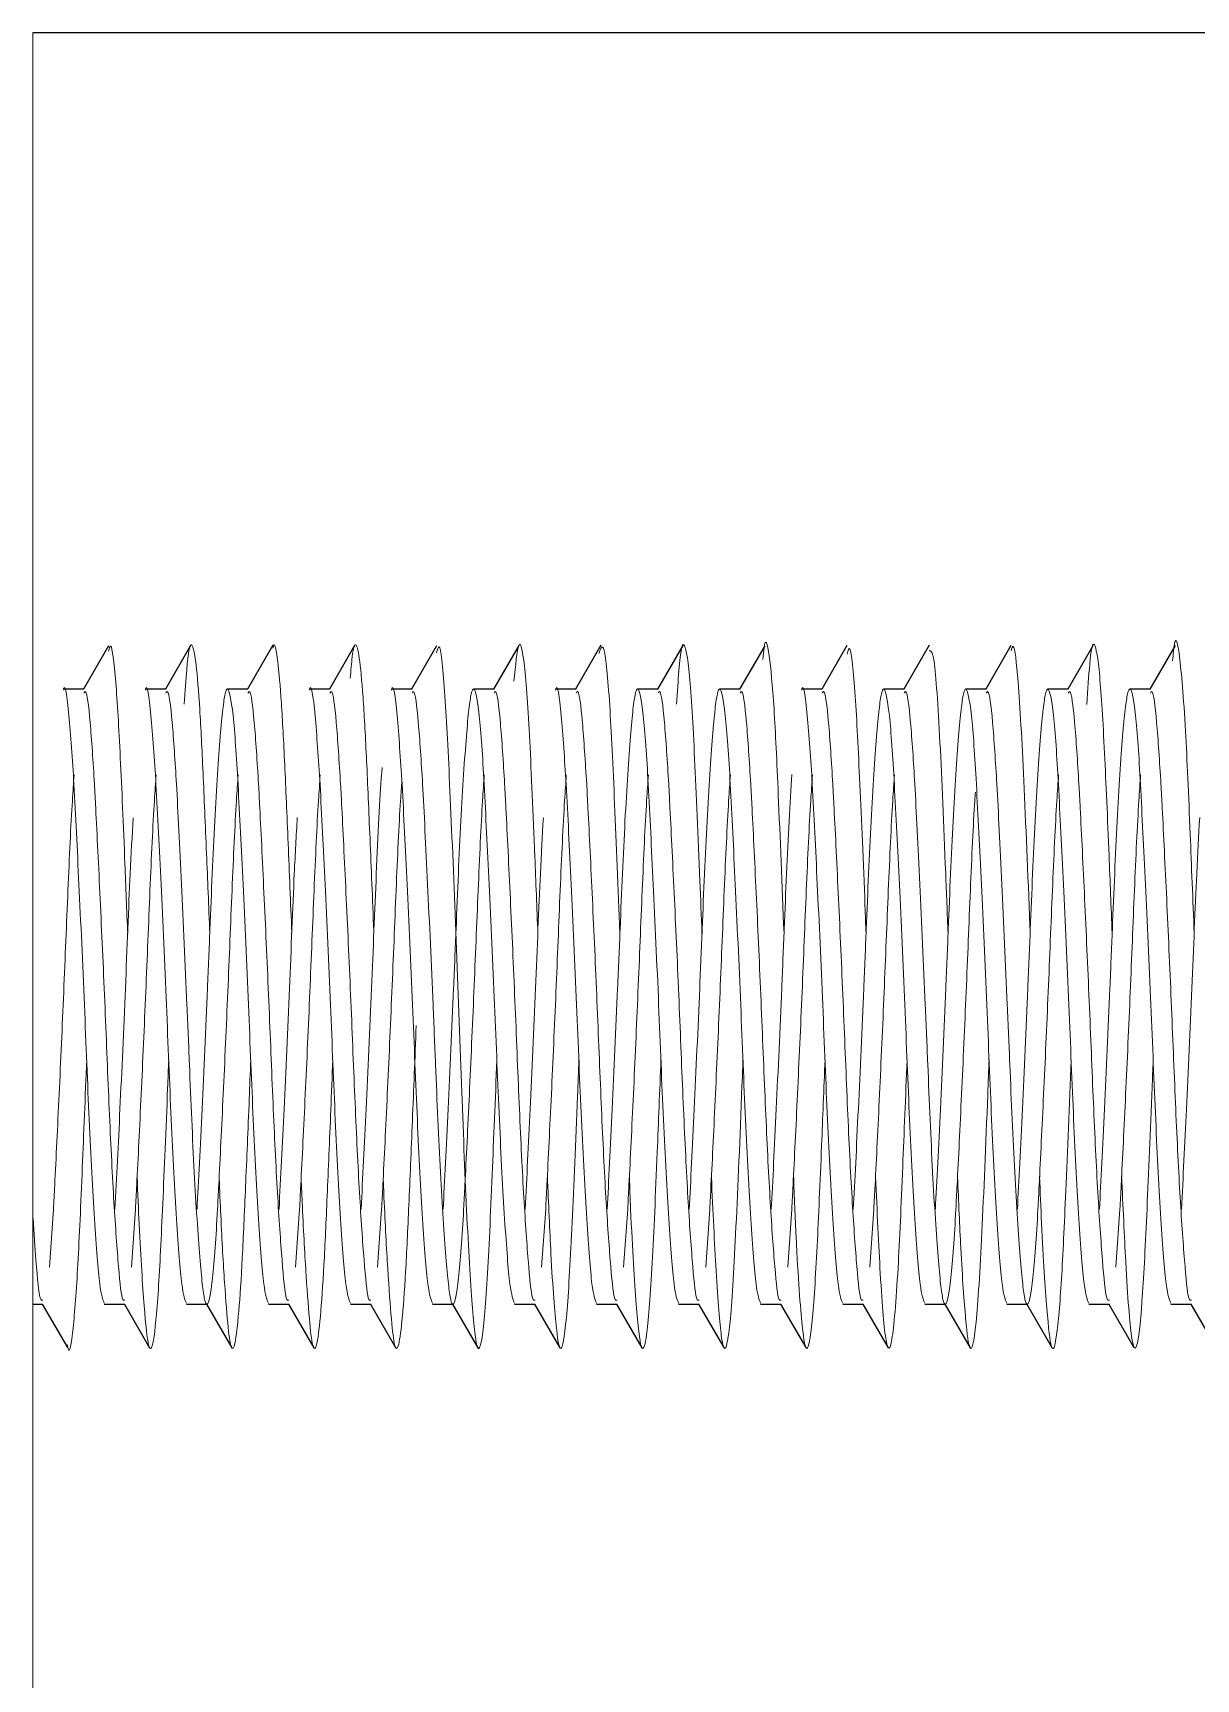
# Model space of a CAD drawing. Header units: millimetres. Extents: x -635 to 515, y -448 to 489.
# Drawn here: x 95.47 to 101.15, y 289.25 to 297.28 of the extents above; entities that cross this region are included whole.
import ezdxf

# ---------------------------------------------------------------- set-up
doc = ezdxf.new("R2010")
doc.units = ezdxf.units.MM

msp = doc.modelspace()

# ---------------------------------------------------------------- linework, layer by layer
at = {"color": 7, "linetype": 'Continuous', "lineweight": 25}
for p, q in [((116.8745, 297.2803), (95.4745, 297.2803)), ((95.8427, 294.2918), (95.7203, 294.0803)), ((96.2435, 294.2934), (96.1202, 294.0803)), ((96.6438, 294.2939), (96.5202, 294.0803)), ((97.0431, 294.2927), (96.9202, 294.0803)), ((97.4427, 294.2918), (97.3203, 294.0803)), ((97.8435, 294.2933), (97.7202, 294.0803)), ((98.2438, 294.2939), (98.1202, 294.0803)), ((98.6431, 294.2927), (98.5202, 294.0803)), ((99.0427, 294.2918), (98.9203, 294.0803)), ((99.4434, 294.2932), (99.3202, 294.0803)), ((99.8438, 294.2939), (99.7202, 294.0803)), ((100.2432, 294.2928), (100.1202, 294.0803)), ((100.6427, 294.2918), (100.5203, 294.0803)), ((101.0434, 294.2932), (100.9202, 294.0803)), ((95.7228, 294.0803), (95.6226, 294.0803)), ((96.1228, 294.0803), (96.0226, 294.0803)), ((96.5228, 294.0803), (96.4226, 294.0803)), ((96.9228, 294.0803), (96.8226, 294.0803)), ((97.3228, 294.0803), (97.2226, 294.0803)), ((97.7228, 294.0803), (97.6226, 294.0803)), ((98.1228, 294.0803), (98.0226, 294.0803)), ((98.5228, 294.0803), (98.4226, 294.0803)), ((98.9228, 294.0803), (98.8226, 294.0803)), ((99.3228, 294.0803), (99.2226, 294.0803)), ((99.7228, 294.0803), (99.6226, 294.0803)), ((100.1228, 294.0803), (100.0226, 294.0803)), ((100.5228, 294.0803), (100.4226, 294.0803)), ((100.9228, 294.0803), (100.8226, 294.0803)), ((95.4745, 291.0803), (95.5228, 291.0803)), ((95.5203, 291.0803), (95.6427, 290.8686)), ((95.8226, 291.0803), (95.9228, 291.0803)), ((95.9202, 291.0803), (96.043, 290.868)), ((96.2226, 291.0803), (96.3228, 291.0803)), ((96.3202, 291.0803), (96.4438, 290.8666)), ((96.6226, 291.0803), (96.7228, 291.0803)), ((96.7202, 291.0803), (96.8435, 290.8672)), ((97.0226, 291.0803), (97.1228, 291.0803)), ((97.1203, 291.0803), (97.2428, 290.8686)), ((97.4226, 291.0803), (97.5228, 291.0803)), ((97.5202, 291.0803), (97.643, 290.8681)), ((97.8226, 291.0803), (97.9228, 291.0803)), ((97.9202, 291.0803), (98.0438, 290.8666)), ((98.2226, 291.0803), (98.3228, 291.0803)), ((98.3202, 291.0803), (98.4435, 290.8671)), ((98.6226, 291.0803), (98.7228, 291.0803)), ((98.7203, 291.0803), (98.8428, 290.8685)), ((99.0226, 291.0803), (99.1228, 291.0803)), ((99.1202, 291.0803), (99.2429, 290.8682)), ((99.4226, 291.0803), (99.5228, 291.0803)), ((99.5202, 291.0803), (99.6438, 290.8666)), ((99.8226, 291.0803), (99.9228, 291.0803)), ((99.9202, 291.0803), (100.0436, 290.8671)), ((100.2226, 291.0803), (100.3228, 291.0803)), ((100.3203, 291.0803), (100.4428, 290.8685)), ((100.6226, 291.0803), (100.7228, 291.0803)), ((100.7202, 291.0803), (100.8429, 290.8683)), ((101.0226, 291.0803), (101.1228, 291.0803)), ((101.1202, 291.0803), (101.2438, 290.8667))]:
    msp.add_line(p, q, dxfattribs=at)
at = {"color": 144, "linetype": 'Continuous', "lineweight": 18}
for p, q in [((95.4745, 297.2803), (95.4745, 275.8803)), ((95.5745, 291.5435), (95.5547, 291.2608)), ((95.9745, 291.5435), (95.9547, 291.2608)), ((96.7745, 291.5436), (96.7547, 291.2608)), ((97.1745, 291.5435), (97.1547, 291.2608)), ((97.9745, 291.5435), (97.9547, 291.2608)), ((98.3745, 291.5435), (98.3547, 291.2608)), ((98.7745, 291.5435), (98.7547, 291.2608)), ((99.1745, 291.5435), (99.1547, 291.2608)), ((99.5745, 291.5435), (99.5547, 291.2608)), ((100.7745, 291.5436), (100.7547, 291.2608))]:
    msp.add_line(p, q, dxfattribs=at)
for points, knots in [([(99.1366, 292.8894), (99.127, 293.1252), (99.1097, 293.5531), (99.0882, 294.0181), (99.0635, 294.2739), (99.0448, 294.3441), (99.0349, 294.2462), (99.0328, 294.2251)], [0, 0, 0, 0, 0.261722, 0.475054, 0.697073, 0.934901, 1, 1, 1, 1]), ([(101.1366, 292.888), (101.1299, 293.0537), (101.1148, 293.4304), (101.0931, 293.9452), (101.0644, 294.278), (101.0435, 294.3619), (101.0327, 294.2348), (101.0313, 294.2184)], [0, 0, 0, 0, 0.17947, 0.408008, 0.684365, 0.959251, 1, 1, 1, 1]), ([(95.9365, 292.8874), (95.932, 293.002), (95.9195, 293.3209), (95.9004, 293.7697), (95.8787, 294.1429), (95.8576, 294.3184), (95.8465, 294.2775), (95.843, 294.2644)], [0, 0, 0, 0, 0.13799, 0.383839, 0.628208, 0.880666, 1, 1, 1, 1]), ([(96.3366, 292.8898), (96.3314, 293.0212), (96.3201, 293.3042), (96.3038, 293.6809), (96.2882, 293.9999), (96.2681, 294.2434), (96.2454, 294.3279), (96.2284, 294.2458), (96.2165, 294.0674), (96.2124, 294.0061)], [0, 0, 0, 0, 0.1205139, 0.2594113, 0.3949705, 0.5359715, 0.7243405, 0.9052031, 1, 1, 1, 1]), ([(96.7367, 292.8905), (96.7307, 293.0393), (96.7187, 293.3379), (96.702, 293.7224), (96.6862, 294.0326), (96.6679, 294.2305), (96.6533, 294.3142), (96.6458, 294.2868), (96.6439, 294.28)], [0, 0, 0, 0, 0.184924, 0.371105, 0.554388, 0.744928, 0.93615, 1, 1, 1, 1]), ([(97.1367, 292.8902), (97.1362, 292.9033), (97.1296, 293.0743), (97.1167, 293.3802), (97.1003, 293.7639), (97.0841, 294.0605), (97.0658, 294.253), (97.0474, 294.3146), (97.0337, 294.2747), (97.0249, 294.1711), (97.0216, 294.1326)], [0, 0, 0, 0, 0.012727, 0.165698, 0.313722, 0.460984, 0.613702, 0.766287, 0.913247, 1, 1, 1, 1]), ([(97.7366, 292.2721), (97.7288, 292.0789), (97.712, 291.6629), (97.69, 291.1639), (97.6624, 290.8611), (97.6361, 290.844), (97.612, 291.1096), (97.5835, 291.615), (97.56, 292.2815), (97.533, 292.9948), (97.5059, 293.6436), (97.4825, 294.1045), (97.4589, 294.3238), (97.4467, 294.273), (97.443, 294.2574)], [0, 0, 0, 0, 0.075089, 0.161647, 0.251375, 0.340118, 0.427334, 0.517561, 0.604361, 0.69364, 0.782956, 0.869731, 0.959952, 1, 1, 1, 1]), ([(97.9365, 292.8865), (97.9315, 293.0143), (97.9175, 293.3707), (97.8969, 293.8604), (97.8708, 294.2361), (97.8433, 294.3532), (97.8273, 294.1954), (97.8194, 294.118)], [0, 0, 0, 0, 0.121727, 0.33948, 0.560362, 0.784264, 1, 1, 1, 1]), ([(98.3366, 292.89), (98.3278, 293.1084), (98.31, 293.5474), (98.2871, 294.0424), (98.259, 294.3291), (98.242, 294.2784), (98.2336, 294.2533)], [0, 0, 0, 0, 0.244514, 0.491484, 0.748381, 1, 1, 1, 1]), ([(98.7365, 292.8868), (98.7332, 292.9737), (98.7209, 293.2925), (98.7007, 293.7678), (98.676, 294.1934), (98.6476, 294.3353), (98.6291, 294.2617), (98.6165, 294.065), (98.6128, 294.0061)], [0, 0, 0, 0, 0.078174, 0.286962, 0.494313, 0.707555, 0.91243, 1, 1, 1, 1]), ([(99.5366, 292.8886), (99.5349, 292.9335), (99.5247, 293.1987), (99.506, 293.6369), (99.4841, 294.0777), (99.4609, 294.3138), (99.4484, 294.2673), (99.4438, 294.2504)], [0, 0, 0, 0, 0.054227, 0.320169, 0.578247, 0.846941, 1, 1, 1, 1]), ([(99.9365, 292.887), (99.9326, 292.9868), (99.9188, 293.341), (99.8973, 293.8548), (99.8698, 294.2685), (99.852, 294.2673), (99.8441, 294.2667)], [0, 0, 0, 0, 0.121323, 0.430884, 0.744179, 1, 1, 1, 1]), ([(100.3366, 292.8898), (100.3362, 292.9021), (100.326, 293.1735), (100.3051, 293.665), (100.2808, 294.1259), (100.2579, 294.3153), (100.247, 294.2783), (100.2434, 294.2663)], [0, 0, 0, 0, 0.014848, 0.327306, 0.631994, 0.881006, 1, 1, 1, 1]), ([(100.7366, 292.8877), (100.7315, 293.0167), (100.7185, 293.3446), (100.6989, 293.8033), (100.676, 294.1869), (100.6493, 294.3293), (100.6308, 294.2766), (100.6179, 294.0772), (100.6132, 294.0057)], [0, 0, 0, 0, 0.11775, 0.299376, 0.495736, 0.697479, 0.891375, 1, 1, 1, 1]), ([(95.6745, 293.617), (95.6666, 293.7378), (95.6505, 293.9825), (95.6314, 294.1145), (95.6229, 294.0771), (95.6226, 294.0755)], [0, 0, 0, 0, 0.482804, 0.978262, 1, 1, 1, 1]), ([(96.0745, 293.617), (96.0666, 293.7378), (96.0505, 293.9825), (96.0314, 294.1145), (96.0229, 294.0771), (96.0226, 294.0755)], [0, 0, 0, 0, 0.482804, 0.978262, 1, 1, 1, 1]), ([(96.4745, 293.617), (96.4673, 293.7525), (96.4589, 293.87), (96.4413, 294.0324), (96.4321, 294.0765), (96.4194, 294.0818), (96.4153, 294.0737), (96.4077, 294.0402), (96.4042, 294.0153), (96.3923, 293.9115), (96.3834, 293.8032), (96.3656, 293.5254), (96.3567, 293.3567), (96.3448, 293.0911), (96.3413, 293.0021), (96.3337, 292.8163), (96.3296, 292.7192), (96.3169, 292.4232), (96.3078, 292.2196), (96.2901, 291.847), (96.2817, 291.679), (96.2745, 291.5435)], [0, 0, 0, 0, 0.125, 0.125, 0.25, 0.25, 0.3125, 0.3125, 0.375, 0.375, 0.5, 0.5, 0.625, 0.625, 0.6875, 0.6875, 0.75, 0.75, 0.875, 0.875, 1, 1, 1, 1]), ([(96.8745, 293.617), (96.8666, 293.7378), (96.8505, 293.9825), (96.8314, 294.1145), (96.8229, 294.0771), (96.8226, 294.0755)], [0, 0, 0, 0, 0.482804, 0.978262, 1, 1, 1, 1]), ([(97.2745, 293.617), (97.2666, 293.7378), (97.2505, 293.9825), (97.2314, 294.1145), (97.2229, 294.0771), (97.2226, 294.0755)], [0, 0, 0, 0, 0.482804, 0.978262, 1, 1, 1, 1]), ([(97.6745, 293.617), (97.6673, 293.7525), (97.6589, 293.87), (97.6413, 294.0324), (97.6321, 294.0765), (97.6194, 294.0818), (97.6153, 294.0737), (97.6077, 294.0402), (97.6042, 294.0153), (97.5923, 293.9115), (97.5834, 293.8032), (97.5656, 293.5254), (97.5567, 293.3567), (97.5448, 293.0911), (97.5413, 293.0021), (97.5337, 292.8163), (97.5296, 292.7192), (97.5169, 292.4232), (97.5078, 292.2196), (97.4901, 291.847), (97.4817, 291.679), (97.4745, 291.5435)], [0, 0, 0, 0, 0.125, 0.125, 0.25, 0.25, 0.3125, 0.3125, 0.375, 0.375, 0.5, 0.5, 0.625, 0.625, 0.6875, 0.6875, 0.75, 0.75, 0.875, 0.875, 1, 1, 1, 1]), ([(98.0745, 293.617), (98.0666, 293.7378), (98.0505, 293.9825), (98.0314, 294.1145), (98.0229, 294.0771), (98.0226, 294.0755)], [0, 0, 0, 0, 0.482804, 0.978262, 1, 1, 1, 1]), ([(98.4745, 293.617), (98.4673, 293.7525), (98.4589, 293.87), (98.4413, 294.0324), (98.4321, 294.0765), (98.4194, 294.0818), (98.4153, 294.0737), (98.4077, 294.0402), (98.4042, 294.0153), (98.3923, 293.9115), (98.3834, 293.8032), (98.3656, 293.5254), (98.3567, 293.3567), (98.3448, 293.0911), (98.3413, 293.0021), (98.3337, 292.8163), (98.3296, 292.7192), (98.3169, 292.4232), (98.3078, 292.2196), (98.2901, 291.847), (98.2817, 291.679), (98.2745, 291.5435)], [0, 0, 0, 0, 0.125, 0.125, 0.25, 0.25, 0.3125, 0.3125, 0.375, 0.375, 0.5, 0.5, 0.625, 0.625, 0.6875, 0.6875, 0.75, 0.75, 0.875, 0.875, 1, 1, 1, 1]), ([(98.8745, 293.617), (98.8673, 293.7525), (98.8589, 293.87), (98.8413, 294.0324), (98.8321, 294.0765), (98.8194, 294.0818), (98.8153, 294.0737), (98.8077, 294.0402), (98.8042, 294.0153), (98.7923, 293.9115), (98.7834, 293.8032), (98.7656, 293.5254), (98.7567, 293.3567), (98.7448, 293.0911), (98.7413, 293.0021), (98.7337, 292.8163), (98.7296, 292.7192), (98.7169, 292.4232), (98.7078, 292.2196), (98.6901, 291.847), (98.6817, 291.679), (98.6745, 291.5435)], [0, 0, 0, 0, 0.125, 0.125, 0.25, 0.25, 0.3125, 0.3125, 0.375, 0.375, 0.5, 0.5, 0.625, 0.625, 0.6875, 0.6875, 0.75, 0.75, 0.875, 0.875, 1, 1, 1, 1]), ([(99.2745, 293.617), (99.2666, 293.7378), (99.2505, 293.9825), (99.2314, 294.1145), (99.2229, 294.0771), (99.2226, 294.0755)], [0, 0, 0, 0, 0.482804, 0.978262, 1, 1, 1, 1]), ([(99.6745, 293.617), (99.6673, 293.7525), (99.6589, 293.87), (99.6413, 294.0324), (99.6321, 294.0765), (99.6194, 294.0818), (99.6153, 294.0737), (99.6077, 294.0402), (99.6042, 294.0153), (99.5923, 293.9115), (99.5834, 293.8032), (99.5656, 293.5254), (99.5567, 293.3567), (99.5448, 293.0911), (99.5413, 293.0021), (99.5337, 292.8163), (99.5296, 292.7192), (99.5169, 292.4232), (99.5078, 292.2196), (99.4901, 291.847), (99.4817, 291.679), (99.4745, 291.5435)], [0, 0, 0, 0, 0.125, 0.125, 0.25, 0.25, 0.3125, 0.3125, 0.375, 0.375, 0.5, 0.5, 0.625, 0.625, 0.6875, 0.6875, 0.75, 0.75, 0.875, 0.875, 1, 1, 1, 1]), ([(100.0745, 293.617), (100.0673, 293.7525), (100.0589, 293.87), (100.0413, 294.0324), (100.0321, 294.0765), (100.0194, 294.0818), (100.0153, 294.0737), (100.0077, 294.0402), (100.0042, 294.0153), (99.9923, 293.9115), (99.9834, 293.8032), (99.9656, 293.5254), (99.9567, 293.3567), (99.9448, 293.0911), (99.9413, 293.0021), (99.9337, 292.8163), (99.9296, 292.7192), (99.9169, 292.4232), (99.9078, 292.2196), (99.8901, 291.847), (99.8817, 291.679), (99.8745, 291.5435)], [0, 0, 0, 0, 0.125, 0.125, 0.25, 0.25, 0.3125, 0.3125, 0.375, 0.375, 0.5, 0.5, 0.625, 0.625, 0.6875, 0.6875, 0.75, 0.75, 0.875, 0.875, 1, 1, 1, 1]), ([(100.4745, 293.617), (100.4673, 293.7525), (100.4589, 293.87), (100.4413, 294.0324), (100.4321, 294.0765), (100.4194, 294.0818), (100.4153, 294.0737), (100.4077, 294.0402), (100.4042, 294.0153), (100.3923, 293.9115), (100.3834, 293.8032), (100.3656, 293.5254), (100.3567, 293.3567), (100.3448, 293.0911), (100.3413, 293.0021), (100.3337, 292.8163), (100.3296, 292.7192), (100.3169, 292.4232), (100.3078, 292.2196), (100.2901, 291.847), (100.2817, 291.679), (100.2745, 291.5435)], [0, 0, 0, 0, 0.125, 0.125, 0.25, 0.25, 0.3125, 0.3125, 0.375, 0.375, 0.5, 0.5, 0.625, 0.625, 0.6875, 0.6875, 0.75, 0.75, 0.875, 0.875, 1, 1, 1, 1]), ([(100.8745, 293.617), (100.8673, 293.7525), (100.8589, 293.87), (100.8413, 294.0324), (100.8321, 294.0765), (100.8194, 294.0818), (100.8153, 294.0737), (100.8077, 294.0402), (100.8042, 294.0153), (100.7923, 293.9115), (100.7834, 293.8032), (100.7656, 293.5254), (100.7567, 293.3567), (100.7448, 293.0911), (100.7413, 293.0021), (100.7337, 292.8163), (100.7296, 292.7192), (100.7169, 292.4232), (100.7078, 292.2196), (100.6901, 291.847), (100.6817, 291.679), (100.6745, 291.5435)], [0, 0, 0, 0, 0.125, 0.125, 0.25, 0.25, 0.3125, 0.3125, 0.375, 0.375, 0.5, 0.5, 0.625, 0.625, 0.6875, 0.6875, 0.75, 0.75, 0.875, 0.875, 1, 1, 1, 1]), ([(95.7745, 293.617), (95.7677, 293.7255), (95.754, 293.9425), (95.7353, 294.0828), (95.7255, 294.065), (95.7228, 294.0599)], [0, 0, 0, 0, 0.418026, 0.836081, 1, 1, 1, 1]), ([(96.1745, 293.617), (96.1677, 293.7255), (96.154, 293.9424), (96.1353, 294.0828), (96.1255, 294.065), (96.1228, 294.0599)], [0, 0, 0, 0, 0.418009, 0.836047, 1, 1, 1, 1]), ([(96.5745, 293.6169), (96.5677, 293.7254), (96.554, 293.9424), (96.5353, 294.0828), (96.5255, 294.065), (96.5228, 294.0599)], [0, 0, 0, 0, 0.417951, 0.835932, 1, 1, 1, 1]), ([(96.9745, 293.617), (96.9677, 293.7255), (96.954, 293.9425), (96.9353, 294.0828), (96.9255, 294.065), (96.9228, 294.0599)], [0, 0, 0, 0, 0.418026, 0.836081, 1, 1, 1, 1]), ([(97.3745, 293.617), (97.3677, 293.7255), (97.354, 293.9425), (97.3353, 294.0828), (97.3255, 294.065), (97.3228, 294.0599)], [0, 0, 0, 0, 0.418026, 0.836081, 1, 1, 1, 1]), ([(97.7745, 293.617), (97.7677, 293.7255), (97.754, 293.9425), (97.7353, 294.0828), (97.7255, 294.065), (97.7228, 294.0599)], [0, 0, 0, 0, 0.418025, 0.836079, 1, 1, 1, 1]), ([(98.1745, 293.617), (98.1677, 293.7255), (98.154, 293.9424), (98.1353, 294.0828), (98.1255, 294.065), (98.1228, 294.0599)], [0, 0, 0, 0, 0.418013, 0.836055, 1, 1, 1, 1]), ([(98.5745, 293.617), (98.5677, 293.7255), (98.554, 293.9424), (98.5353, 294.0828), (98.5255, 294.065), (98.5228, 294.0599)], [0, 0, 0, 0, 0.418013, 0.836055, 1, 1, 1, 1]), ([(98.9745, 293.6171), (98.9677, 293.7256), (98.954, 293.9425), (98.9353, 294.0828), (98.9255, 294.065), (98.9228, 294.0599)], [0, 0, 0, 0, 0.418061, 0.836152, 1, 1, 1, 1]), ([(99.3745, 293.617), (99.3677, 293.7255), (99.354, 293.9425), (99.3353, 294.0828), (99.3255, 294.065), (99.3228, 294.0599)], [0, 0, 0, 0, 0.41803, 0.83609, 1, 1, 1, 1]), ([(99.7745, 293.617), (99.7677, 293.7255), (99.754, 293.9425), (99.7353, 294.0828), (99.7255, 294.065), (99.7228, 294.0599)], [0, 0, 0, 0, 0.418026, 0.836081, 1, 1, 1, 1]), ([(100.1745, 293.617), (100.1677, 293.7255), (100.154, 293.9424), (100.1353, 294.0828), (100.1255, 294.065), (100.1228, 294.0599)], [0, 0, 0, 0, 0.418008, 0.836046, 1, 1, 1, 1]), ([(100.5745, 293.6169), (100.5677, 293.7254), (100.554, 293.9424), (100.5353, 294.0828), (100.5255, 294.065), (100.5228, 294.0599)], [0, 0, 0, 0, 0.417987, 0.836004, 1, 1, 1, 1]), ([(100.9745, 293.617), (100.9677, 293.7255), (100.954, 293.9425), (100.9353, 294.0828), (100.9255, 294.065), (100.9228, 294.0599)], [0, 0, 0, 0, 0.418035, 0.836099, 1, 1, 1, 1]), ([(97.1772, 293.6979), (97.1763, 293.687), (97.1668, 293.5733), (97.1483, 293.1883), (97.1259, 292.619), (97.0986, 292.0154), (97.0825, 291.6995), (97.0745, 291.5435)], [0, 0, 0, 0, 0.026126, 0.272016, 0.510259, 0.758297, 1, 1, 1, 1]), ([(95.6752, 293.6612), (95.6724, 293.6211), (95.662, 293.476), (95.6449, 293.1033), (95.6252, 292.6043), (95.6022, 292.096), (95.5851, 291.7452), (95.5765, 291.5818), (95.5745, 291.5435)], [0, 0, 0, 0, 0.081469, 0.294831, 0.508145, 0.721437, 0.934796, 1, 1, 1, 1]), ([(95.8226, 291.085), (95.8152, 291.1027), (95.8, 291.1396), (95.7746, 291.4704), (95.7484, 291.9596), (95.7259, 292.5451), (95.6986, 293.1443), (95.6825, 293.4608), (95.6745, 293.617)], [0, 0, 0, 0, 0.157112, 0.327028, 0.496945, 0.661577, 0.832977, 1, 1, 1, 1]), ([(95.9228, 291.1006), (95.9184, 291.0987), (95.9069, 291.0938), (95.8896, 291.2759), (95.8664, 291.6055), (95.8449, 292.0525), (95.8252, 292.5575), (95.8022, 293.0641), (95.7851, 293.4154), (95.7765, 293.5788), (95.7745, 293.617)], [0, 0, 0, 0, 0.087961, 0.232586, 0.377203, 0.521869, 0.666502, 0.81112, 0.955783, 1, 1, 1, 1]), ([(96.0752, 293.6612), (96.0724, 293.6211), (96.062, 293.4761), (96.0449, 293.1034), (96.0252, 292.6044), (96.0022, 292.0961), (95.9851, 291.7452), (95.9765, 291.5818), (95.9745, 291.5435)], [0, 0, 0, 0, 0.081448, 0.29481, 0.508124, 0.721416, 0.934774, 1, 1, 1, 1]), ([(96.2226, 291.085), (96.2152, 291.1027), (96.2, 291.1396), (96.1746, 291.4704), (96.1484, 291.9596), (96.1259, 292.5451), (96.0986, 293.1443), (96.0825, 293.4608), (96.0745, 293.617)], [0, 0, 0, 0, 0.157112, 0.327028, 0.496945, 0.661577, 0.832977, 1, 1, 1, 1]), ([(96.3745, 291.5434), (96.3673, 291.408), (96.3589, 291.2905), (96.3412, 291.1281), (96.3321, 291.084), (96.3194, 291.0788), (96.3153, 291.0869), (96.3077, 291.1203), (96.3042, 291.1453), (96.2923, 291.2491), (96.2834, 291.3574), (96.2656, 291.6351), (96.2567, 291.8038), (96.2448, 292.0694), (96.2413, 292.1584), (96.2337, 292.3443), (96.2296, 292.4413), (96.2169, 292.7373), (96.2078, 292.941), (96.1901, 293.3135), (96.1817, 293.4815), (96.1745, 293.617)], [0, 0, 0, 0, 0.125, 0.125, 0.25, 0.25, 0.3125, 0.3125, 0.375, 0.375, 0.5, 0.5, 0.625, 0.625, 0.6875, 0.6875, 0.75, 0.75, 0.875, 0.875, 1, 1, 1, 1]), ([(96.4752, 293.6612), (96.4724, 293.6212), (96.4621, 293.4762), (96.4449, 293.1035), (96.4252, 292.6045), (96.4022, 292.0962), (96.3851, 291.7453), (96.3765, 291.5818), (96.3745, 291.5434)], [0, 0, 0, 0, 0.081374, 0.294724, 0.508027, 0.721307, 0.934654, 1, 1, 1, 1]), ([(96.6226, 291.085), (96.6152, 291.1027), (96.6, 291.1396), (96.5746, 291.4704), (96.5484, 291.9596), (96.5259, 292.5451), (96.4986, 293.1443), (96.4825, 293.4608), (96.4745, 293.617)], [0, 0, 0, 0, 0.157112, 0.327028, 0.496945, 0.661577, 0.832977, 1, 1, 1, 1]), ([(96.7228, 291.1006), (96.7184, 291.0987), (96.7069, 291.0937), (96.6896, 291.2758), (96.6664, 291.6055), (96.6449, 292.0524), (96.6252, 292.5574), (96.6022, 293.0641), (96.5851, 293.4153), (96.5765, 293.5786), (96.5745, 293.6169)], [0, 0, 0, 0, 0.08795, 0.232584, 0.37721, 0.521884, 0.666527, 0.811154, 0.955826, 1, 1, 1, 1]), ([(96.8752, 293.6612), (96.8724, 293.6211), (96.862, 293.476), (96.8449, 293.1033), (96.8252, 292.6043), (96.8022, 292.096), (96.7851, 291.7452), (96.7765, 291.5818), (96.7745, 291.5436)], [0, 0, 0, 0, 0.081471, 0.294838, 0.508158, 0.721455, 0.934818, 1, 1, 1, 1]), ([(97.0226, 291.085), (97.0152, 291.1027), (97, 291.1396), (96.9746, 291.4704), (96.9484, 291.9596), (96.9259, 292.5451), (96.8986, 293.1443), (96.8825, 293.4608), (96.8745, 293.617)], [0, 0, 0, 0, 0.157112, 0.327028, 0.496945, 0.661577, 0.832977, 1, 1, 1, 1]), ([(97.1228, 291.1006), (97.1184, 291.0987), (97.1069, 291.0938), (97.0896, 291.2759), (97.0664, 291.6055), (97.0449, 292.0525), (97.0252, 292.5575), (97.0022, 293.0641), (96.9851, 293.4154), (96.9765, 293.5788), (96.9745, 293.617)], [0, 0, 0, 0, 0.0879609, 0.232586, 0.3772031, 0.5218685, 0.6665018, 0.8111202, 0.9557833, 1, 1, 1, 1]), ([(97.2733, 293.6331), (97.2711, 293.6017), (97.2614, 293.4646), (97.2449, 293.1026), (97.2252, 292.6045), (97.2022, 292.096), (97.1851, 291.7452), (97.1765, 291.5818), (97.1745, 291.5435)], [0, 0, 0, 0, 0.064392, 0.28172, 0.499, 0.716258, 0.933583, 1, 1, 1, 1]), ([(97.4226, 291.085), (97.4152, 291.1027), (97.4, 291.1396), (97.3746, 291.4704), (97.3484, 291.9596), (97.3259, 292.5451), (97.2986, 293.1443), (97.2825, 293.4608), (97.2745, 293.617)], [0, 0, 0, 0, 0.157112, 0.327028, 0.496945, 0.661577, 0.832977, 1, 1, 1, 1]), ([(97.5745, 291.5435), (97.5673, 291.408), (97.5589, 291.2905), (97.5413, 291.1282), (97.5321, 291.084), (97.5194, 291.0788), (97.5153, 291.0869), (97.5077, 291.1203), (97.5042, 291.1453), (97.4923, 291.2491), (97.4834, 291.3573), (97.4656, 291.6351), (97.4567, 291.8038), (97.4448, 292.0694), (97.4413, 292.1584), (97.4337, 292.3443), (97.4296, 292.4413), (97.4169, 292.7373), (97.4078, 292.941), (97.3901, 293.3136), (97.3817, 293.4815), (97.3745, 293.617)], [0, 0, 0, 0, 0.125, 0.125, 0.25, 0.25, 0.3125, 0.3125, 0.375, 0.375, 0.5, 0.5, 0.625, 0.625, 0.6875, 0.6875, 0.75, 0.75, 0.875, 0.875, 1, 1, 1, 1]), ([(97.6752, 293.6612), (97.6724, 293.6211), (97.662, 293.476), (97.6449, 293.1033), (97.6252, 292.6043), (97.6022, 292.096), (97.5851, 291.7452), (97.5765, 291.5818), (97.5745, 291.5435)], [0, 0, 0, 0, 0.081468, 0.29483, 0.508144, 0.721436, 0.934794, 1, 1, 1, 1]), ([(97.8226, 291.085), (97.8152, 291.1027), (97.8, 291.1396), (97.7746, 291.4704), (97.7484, 291.9596), (97.7259, 292.5451), (97.6986, 293.1443), (97.6825, 293.4608), (97.6745, 293.617)], [0, 0, 0, 0, 0.157112, 0.327028, 0.496945, 0.661577, 0.832977, 1, 1, 1, 1]), ([(97.9228, 291.1006), (97.9184, 291.0987), (97.9069, 291.0938), (97.8896, 291.2759), (97.8664, 291.6056), (97.8449, 292.0525), (97.8252, 292.5576), (97.8022, 293.0642), (97.7851, 293.4154), (97.7765, 293.5788), (97.7745, 293.617)], [0, 0, 0, 0, 0.087987, 0.232612, 0.377229, 0.521894, 0.666528, 0.811146, 0.95581, 1, 1, 1, 1]), ([(98.0752, 293.6612), (98.0724, 293.6211), (98.062, 293.4761), (98.0449, 293.1034), (98.0252, 292.6043), (98.0022, 292.0961), (97.9851, 291.7452), (97.9765, 291.5818), (97.9745, 291.5435)], [0, 0, 0, 0, 0.081451, 0.294804, 0.50811, 0.721395, 0.934745, 1, 1, 1, 1]), ([(98.2226, 291.085), (98.2152, 291.1027), (98.2, 291.1396), (98.1746, 291.4704), (98.1484, 291.9596), (98.1259, 292.5451), (98.0986, 293.1443), (98.0825, 293.4608), (98.0745, 293.617)], [0, 0, 0, 0, 0.157112, 0.3270283, 0.4969447, 0.6615767, 0.8329771, 1, 1, 1, 1]), ([(98.3228, 291.1006), (98.3184, 291.0987), (98.3069, 291.0938), (98.2896, 291.2759), (98.2664, 291.6055), (98.2449, 292.0525), (98.2252, 292.5575), (98.2022, 293.0642), (98.1851, 293.4153), (98.1765, 293.5787), (98.1745, 293.617)], [0, 0, 0, 0, 0.087965, 0.2325916, 0.3772103, 0.5218772, 0.666512, 0.811132, 0.9557966, 1, 1, 1, 1]), ([(98.4752, 293.6612), (98.4724, 293.6211), (98.462, 293.4761), (98.4449, 293.1034), (98.4252, 292.6043), (98.4022, 292.0961), (98.3851, 291.7452), (98.3765, 291.5818), (98.3745, 291.5435)], [0, 0, 0, 0, 0.081453, 0.294814, 0.508127, 0.721418, 0.934775, 1, 1, 1, 1]), ([(98.6226, 291.085), (98.6152, 291.1027), (98.6, 291.1396), (98.5746, 291.4704), (98.5484, 291.9596), (98.5259, 292.5451), (98.4986, 293.1443), (98.4825, 293.4608), (98.4745, 293.617)], [0, 0, 0, 0, 0.157112, 0.3270283, 0.4969447, 0.6615767, 0.8329771, 1, 1, 1, 1]), ([(98.7228, 291.1006), (98.7184, 291.0987), (98.7069, 291.0938), (98.6896, 291.2759), (98.6664, 291.6055), (98.6449, 292.0525), (98.6252, 292.5575), (98.6022, 293.0641), (98.5851, 293.4153), (98.5765, 293.5787), (98.5745, 293.617)], [0, 0, 0, 0, 0.0879619, 0.2325885, 0.3772073, 0.5218742, 0.6665091, 0.8111291, 0.9557938, 1, 1, 1, 1]), ([(98.8752, 293.6612), (98.8724, 293.6211), (98.862, 293.476), (98.8449, 293.1032), (98.8252, 292.6042), (98.8022, 292.0959), (98.7851, 291.7452), (98.7765, 291.5818), (98.7745, 291.5435)], [0, 0, 0, 0, 0.081512, 0.294874, 0.508188, 0.72148, 0.934839, 1, 1, 1, 1]), ([(99.0226, 291.085), (99.0152, 291.1027), (99, 291.1396), (98.9746, 291.4704), (98.9484, 291.9596), (98.9259, 292.5451), (98.8986, 293.1443), (98.8825, 293.4608), (98.8745, 293.617)], [0, 0, 0, 0, 0.157112, 0.327028, 0.496945, 0.661577, 0.832977, 1, 1, 1, 1]), ([(99.1228, 291.1006), (99.1184, 291.0987), (99.1069, 291.0938), (99.0896, 291.2759), (99.0664, 291.6056), (99.0449, 292.0525), (99.0252, 292.5576), (99.0022, 293.0642), (98.9851, 293.4154), (98.9765, 293.5788), (98.9745, 293.6171)], [0, 0, 0, 0, 0.0879734, 0.2325942, 0.3772071, 0.5218683, 0.6664973, 0.8111115, 0.9557704, 1, 1, 1, 1]), ([(99.1745, 293.6643), (99.1656, 293.5254), (99.1567, 293.3567), (99.1448, 293.0911), (99.1413, 293.0021), (99.1337, 292.8163), (99.1296, 292.7192), (99.1169, 292.4232), (99.1078, 292.2196), (99.0901, 291.847), (99.0817, 291.679), (99.0745, 291.5435)], [0, 0, 0, 0, 0.25, 0.25, 0.375, 0.375, 0.5, 0.5, 0.75, 0.75, 1, 1, 1, 1]), ([(99.2752, 293.6612), (99.2724, 293.6211), (99.262, 293.476), (99.2449, 293.1033), (99.2252, 292.6043), (99.2022, 292.096), (99.1851, 291.7452), (99.1765, 291.5818), (99.1745, 291.5435)], [0, 0, 0, 0, 0.081473, 0.29483, 0.508139, 0.721427, 0.93478, 1, 1, 1, 1]), ([(99.4226, 291.085), (99.4152, 291.1027), (99.4, 291.1396), (99.3746, 291.4704), (99.3484, 291.9596), (99.3259, 292.5451), (99.2986, 293.1443), (99.2825, 293.4608), (99.2745, 293.617)], [0, 0, 0, 0, 0.157112, 0.3270283, 0.4969447, 0.6615767, 0.8329771, 1, 1, 1, 1]), ([(99.5228, 291.1006), (99.5184, 291.0987), (99.5069, 291.0938), (99.4896, 291.2759), (99.4664, 291.6055), (99.4449, 292.0525), (99.4252, 292.5575), (99.4022, 293.0642), (99.3851, 293.4154), (99.3765, 293.5788), (99.3745, 293.617)], [0, 0, 0, 0, 0.087964, 0.232588, 0.377205, 0.52187, 0.666502, 0.81112, 0.955783, 1, 1, 1, 1]), ([(99.6752, 293.6612), (99.6724, 293.6211), (99.662, 293.476), (99.6449, 293.1033), (99.6252, 292.6043), (99.6022, 292.096), (99.5851, 291.7452), (99.5765, 291.5818), (99.5745, 291.5435)], [0, 0, 0, 0, 0.081469, 0.29483, 0.508143, 0.721434, 0.934791, 1, 1, 1, 1]), ([(99.8226, 291.085), (99.8152, 291.1027), (99.8, 291.1396), (99.7746, 291.4704), (99.7484, 291.9596), (99.7259, 292.5451), (99.6986, 293.1443), (99.6825, 293.4608), (99.6745, 293.617)], [0, 0, 0, 0, 0.157112, 0.327028, 0.496945, 0.661577, 0.832977, 1, 1, 1, 1]), ([(99.9745, 291.5435), (99.9673, 291.408), (99.9589, 291.2905), (99.9413, 291.1282), (99.9321, 291.084), (99.9194, 291.0788), (99.9153, 291.0869), (99.9077, 291.1203), (99.9042, 291.1453), (99.8923, 291.2491), (99.8834, 291.3573), (99.8656, 291.6351), (99.8567, 291.8038), (99.8448, 292.0694), (99.8413, 292.1584), (99.8337, 292.3443), (99.8296, 292.4413), (99.8169, 292.7373), (99.8078, 292.941), (99.7901, 293.3136), (99.7817, 293.4815), (99.7745, 293.617)], [0, 0, 0, 0, 0.125, 0.125, 0.25, 0.25, 0.3125, 0.3125, 0.375, 0.375, 0.5, 0.5, 0.625, 0.625, 0.6875, 0.6875, 0.75, 0.75, 0.875, 0.875, 1, 1, 1, 1]), ([(100.2226, 291.085), (100.2152, 291.1027), (100.2, 291.1396), (100.1746, 291.4704), (100.1484, 291.9596), (100.1259, 292.5451), (100.0986, 293.1443), (100.0825, 293.4608), (100.0745, 293.617)], [0, 0, 0, 0, 0.157112, 0.3270283, 0.4969447, 0.6615767, 0.8329771, 1, 1, 1, 1]), ([(100.3745, 291.5435), (100.3673, 291.408), (100.3589, 291.2905), (100.3412, 291.1281), (100.3321, 291.084), (100.3194, 291.0788), (100.3153, 291.0869), (100.3077, 291.1203), (100.3042, 291.1453), (100.2923, 291.2491), (100.2834, 291.3573), (100.2656, 291.6351), (100.2567, 291.8038), (100.2448, 292.0694), (100.2413, 292.1584), (100.2337, 292.3442), (100.2296, 292.4413), (100.2169, 292.7373), (100.2078, 292.941), (100.1901, 293.3135), (100.1817, 293.4815), (100.1745, 293.617)], [0, 0, 0, 0, 0.125, 0.125, 0.25, 0.25, 0.3125, 0.3125, 0.375, 0.375, 0.5, 0.5, 0.625, 0.625, 0.6875, 0.6875, 0.75, 0.75, 0.875, 0.875, 1, 1, 1, 1]), ([(100.4752, 293.6612), (100.4724, 293.6212), (100.462, 293.4761), (100.4449, 293.1034), (100.4252, 292.6044), (100.4022, 292.0961), (100.3851, 291.7452), (100.3765, 291.5818), (100.3745, 291.5435)], [0, 0, 0, 0, 0.081419, 0.294773, 0.50808, 0.721364, 0.934714, 1, 1, 1, 1]), ([(100.6226, 291.085), (100.6152, 291.1027), (100.6, 291.1396), (100.5746, 291.4704), (100.5484, 291.9596), (100.5259, 292.5451), (100.4986, 293.1443), (100.4825, 293.4608), (100.4745, 293.617)], [0, 0, 0, 0, 0.157112, 0.327028, 0.496945, 0.661577, 0.832977, 1, 1, 1, 1]), ([(100.7228, 291.1006), (100.7184, 291.0987), (100.7069, 291.0937), (100.6896, 291.2758), (100.6664, 291.6055), (100.6449, 292.0524), (100.6252, 292.5574), (100.6022, 293.0641), (100.5851, 293.4153), (100.5765, 293.5787), (100.5745, 293.6169)], [0, 0, 0, 0, 0.087948, 0.232578, 0.3772, 0.52187, 0.666507, 0.811131, 0.955798, 1, 1, 1, 1]), ([(100.8752, 293.6612), (100.8724, 293.6211), (100.862, 293.476), (100.8449, 293.1033), (100.8252, 292.6043), (100.8022, 292.096), (100.7851, 291.7452), (100.7765, 291.5818), (100.7745, 291.5436)], [0, 0, 0, 0, 0.081482, 0.294848, 0.508168, 0.721465, 0.934828, 1, 1, 1, 1]), ([(101.0226, 291.085), (101.0152, 291.1027), (101, 291.1396), (100.9746, 291.4704), (100.9484, 291.9596), (100.9259, 292.5451), (100.8986, 293.1443), (100.8825, 293.4608), (100.8745, 293.617)], [0, 0, 0, 0, 0.157112, 0.327028, 0.496945, 0.661577, 0.832977, 1, 1, 1, 1]), ([(101.1228, 291.1006), (101.1184, 291.0987), (101.1069, 291.0938), (101.0896, 291.2759), (101.0664, 291.6055), (101.0449, 292.0525), (101.0252, 292.5575), (101.0022, 293.0642), (100.9851, 293.4154), (100.9765, 293.5788), (100.9745, 293.617)], [0, 0, 0, 0, 0.087968, 0.232592, 0.377209, 0.521873, 0.666505, 0.811122, 0.955785, 1, 1, 1, 1]), ([(100.0695, 293.5767), (100.0686, 293.5632), (100.0602, 293.442), (100.0449, 293.1008), (100.0252, 292.6051), (100.0022, 292.0959), (99.9851, 291.7452), (99.9765, 291.5818), (99.9745, 291.5435)], [0, 0, 0, 0, 0.028189, 0.25392, 0.479602, 0.70526, 0.930988, 1, 1, 1, 1]), ([(95.9633, 293.4526), (95.9583, 293.3648), (95.9449, 293.126), (95.9259, 292.6117), (95.8986, 292.0172), (95.8825, 291.7001), (95.8745, 291.5435)], [0, 0, 0, 0, 0.159809, 0.434773, 0.721042, 1, 1, 1, 1]), ([(96.7633, 293.4541), (96.7584, 293.3658), (96.745, 293.1266), (96.7259, 292.6118), (96.6986, 292.0172), (96.6825, 291.7001), (96.6745, 291.5435)], [0, 0, 0, 0, 0.16055, 0.435272, 0.721288, 1, 1, 1, 1]), ([(97.9632, 293.4519), (97.9583, 293.3644), (97.9449, 293.1258), (97.9259, 292.6117), (97.8986, 292.0172), (97.8825, 291.7001), (97.8745, 291.5435)], [0, 0, 0, 0, 0.15948, 0.434552, 0.720933, 1, 1, 1, 1]), ([(101.1633, 293.4533), (101.1584, 293.3653), (101.145, 293.1263), (101.1259, 292.6118), (101.0986, 292.0172), (101.0825, 291.7001), (101.0745, 291.5435)], [0, 0, 0, 0, 0.160176, 0.43502, 0.721164, 1, 1, 1, 1]), ([(97.3433, 292.4391), (97.3371, 292.2818), (97.3249, 291.9697), (97.3071, 291.5567), (97.2917, 291.2193), (97.2739, 290.9785), (97.2555, 290.8555), (97.238, 290.8619), (97.2225, 290.9905), (97.2046, 291.2411), (97.1906, 291.4901), (97.1836, 291.6642), (97.1823, 291.6955)], [0, 0, 0, 0, 0.110454, 0.219104, 0.324025, 0.432733, 0.543182, 0.651229, 0.756285, 0.865504, 0.975857, 1, 1, 1, 1]), ([(95.7366, 292.2712), (95.7293, 292.091), (95.714, 291.7136), (95.6939, 291.2434), (95.6704, 290.9404), (95.6523, 290.8231), (95.6439, 290.8756), (95.6428, 290.8821)], [0, 0, 0, 0, 0.221205, 0.463403, 0.712345, 0.964029, 1, 1, 1, 1]), ([(96.1366, 292.2721), (96.1348, 292.2259), (96.1251, 291.9711), (96.1072, 291.5558), (96.0865, 291.116), (96.0618, 290.8681), (96.0382, 290.8428), (96.0173, 291.0479), (95.9969, 291.3549), (95.9859, 291.6221), (95.9826, 291.7014)], [0, 0, 0, 0, 0.0335391, 0.185194, 0.3318113, 0.484533, 0.6355023, 0.7824758, 0.935505, 1, 1, 1, 1]), ([(96.5366, 292.2716), (96.5341, 292.2075), (96.5256, 291.987), (96.511, 291.648), (96.4954, 291.29), (96.4782, 291.0251), (96.4598, 290.8726), (96.4418, 290.8491), (96.4264, 290.9497), (96.4089, 291.1724), (96.3936, 291.4323), (96.385, 291.6346), (96.3824, 291.6972)], [0, 0, 0, 0, 0.046782, 0.160787, 0.270389, 0.382614, 0.497638, 0.611154, 0.720492, 0.833386, 0.948461, 1, 1, 1, 1]), ([(96.9366, 292.2717), (96.9334, 292.1895), (96.9241, 291.9519), (96.909, 291.6021), (96.8936, 291.2539), (96.876, 291.001), (96.8576, 290.8632), (96.8399, 290.8547), (96.8245, 290.9693), (96.8067, 291.206), (96.7921, 291.461), (96.7843, 291.6496), (96.7824, 291.6967)], [0, 0, 0, 0, 0.0601254, 0.1737432, 0.2831098, 0.395866, 0.5109324, 0.6239901, 0.7332952, 0.8466532, 0.961695, 1, 1, 1, 1]), ([(98.1365, 292.273), (98.1343, 292.2135), (98.1231, 291.9205), (98.1032, 291.4552), (98.0793, 291.0062), (98.0507, 290.8181), (98.0272, 290.9238), (98.0032, 291.2361), (97.9885, 291.5707), (97.9827, 291.7032)], [0, 0, 0, 0, 0.043225, 0.212952, 0.379433, 0.551832, 0.717772, 0.888195, 1, 1, 1, 1]), ([(98.5365, 292.2736), (98.5304, 292.1195), (98.5153, 291.7389), (98.4942, 291.2443), (98.4675, 290.895), (98.4402, 290.8241), (98.4169, 291.0495), (98.3952, 291.3776), (98.3846, 291.6479), (98.3826, 291.7007)], [0, 0, 0, 0, 0.113088, 0.279118, 0.449363, 0.620261, 0.785855, 0.958148, 1, 1, 1, 1]), ([(98.9366, 292.2717), (98.9356, 292.2448), (98.9248, 291.959), (98.9038, 291.464), (98.8791, 291.0054), (98.8522, 290.8327), (98.8301, 290.8977), (98.8066, 291.18), (98.7901, 291.5358), (98.7825, 291.6989)], [0, 0, 0, 0, 0.019569, 0.207957, 0.392526, 0.543018, 0.688293, 0.857083, 1, 1, 1, 1]), ([(99.3366, 292.2725), (99.3309, 292.1299), (99.3173, 291.7898), (99.2976, 291.3258), (99.2743, 290.9588), (99.2477, 290.8204), (99.2246, 290.9512), (99.2009, 291.2668), (99.1871, 291.6039), (99.1829, 291.7069)], [0, 0, 0, 0, 0.10519, 0.250762, 0.409399, 0.57161, 0.727379, 0.916766, 1, 1, 1, 1]), ([(99.7366, 292.272), (99.7294, 292.0927), (99.7137, 291.7034), (99.6916, 291.192), (99.6626, 290.8514), (99.6341, 290.8502), (99.6082, 291.1483), (99.5905, 291.5329), (99.5827, 291.7027)], [0, 0, 0, 0, 0.13329, 0.289381, 0.47893, 0.666417, 0.852693, 1, 1, 1, 1]), ([(100.1365, 292.2733), (100.1344, 292.2167), (100.1224, 291.9022), (100.1011, 291.3956), (100.0736, 290.9342), (100.0445, 290.8166), (100.0226, 290.9833), (100.001, 291.2807), (99.9879, 291.5803), (99.9827, 291.7021)], [0, 0, 0, 0, 0.041055, 0.228407, 0.41414, 0.604117, 0.747983, 0.897538, 1, 1, 1, 1]), ([(100.5366, 292.2721), (100.5276, 292.0488), (100.5107, 291.632), (100.4897, 291.1706), (100.4652, 290.8876), (100.4404, 290.8296), (100.4185, 291.0322), (100.397, 291.3441), (100.3859, 291.6267), (100.3828, 291.705)], [0, 0, 0, 0, 0.165998, 0.309844, 0.459271, 0.620083, 0.775727, 0.937822, 1, 1, 1, 1]), ([(100.9366, 292.2714), (100.9354, 292.2409), (100.9259, 291.9895), (100.9075, 291.5613), (100.8856, 291.0974), (100.8575, 290.8354), (100.8315, 290.8724), (100.8058, 291.1865), (100.7894, 291.5572), (100.7828, 291.7057)], [0, 0, 0, 0, 0.022255, 0.183344, 0.339072, 0.501256, 0.687217, 0.874628, 1, 1, 1, 1]), ([(95.5228, 291.1006), (95.5184, 291.0992), (95.5069, 291.0954), (95.4922, 291.2393), (95.4799, 291.4274), (95.4752, 291.4993)], [0, 0, 0, 0, 0.273198, 0.72239, 1, 1, 1, 1])]:
    msp.add_open_spline(points, degree=3, knots=knots, dxfattribs=at)

doc.saveas('drawing.dxf')
